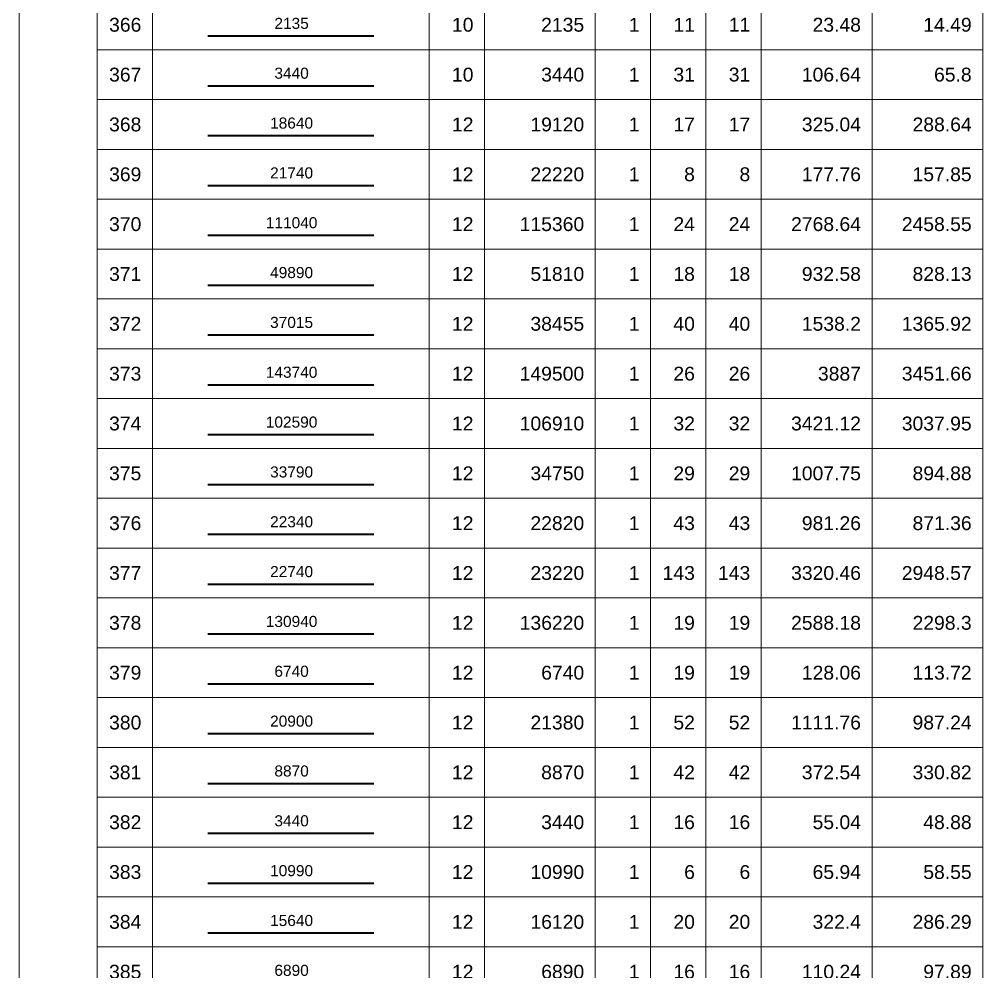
# Model space of a CAD drawing. Header units: millimetres. Extents: x -415354 to 883813, y -531490 to 486716.
# Drawn here: x 798740 to 816146, y -389740 to -372542 of the extents above; entities that cross this region are included whole.
import ezdxf
from ezdxf.enums import TextEntityAlignment as Align

# ---------------------------------------------------------------- set-up
doc = ezdxf.new("R2010")
doc.units = ezdxf.units.MM
doc.header["$MEASUREMENT"] = 0
for name, color, linetype, lineweight in [('NDC_FRAME', 7, 'Continuous', 20), ('NDC_S_REBAR', 4, 'Continuous', 35), ('NDC_S_VN TEXT', 7, 'Continuous', 20), ('NDC_Table', 3, 'Continuous', 20)]:
    doc.layers.add(name, color=color, linetype=linetype, lineweight=lineweight)
doc.styles.add('ARIAL', font='arial.ttf', dxfattribs={"width": 0.8})

# ---------------------------------------------------------------- blocks, each defined once
blk = doc.blocks.new('dang01')
at = {"layer": 'NDC_S_REBAR'}
blk.add_line((3405, -650), (6405, -650), dxfattribs=at)
at = {"layer": 'NDC_Table'}
for p, q in [((0, 0), (0, -900)), ((1405, 0), (1405, -900)), ((2405, 0), (2405, -900)), ((7405, 0), (7405, -900)), ((8405, 0), (8405, -900)), ((10405, 0), (10405, -900)), ((11405, 0), (11405, -900)), ((12405, 0), (12405, -900)), ((13405, 0), (13405, -900)), ((15405, 0), (15405, -900)), ((17405, 0), (17405, -900)), ((1405, -900), (17405, -900))]:
    blk.add_line(p, q, dxfattribs=at)
at = {"layer": 'NDC_S_VN TEXT', "style": 'ARIAL'}
for p in [(2205, -450), (8205, -450), (10205, -450), (11205, -450), (12205, -450), (13205, -450), (15205, -450), (17205, -450)]:
    blk.add_attdef('D03', text='', height=250, dxfattribs=at).set_placement(p, align=Align.MIDDLE_RIGHT)
blk.add_attdef('00000000', text='', height=200, dxfattribs=at).set_placement((4920, -425), align=Align.MIDDLE_CENTER)

msp = doc.modelspace()

# ---------------------------------------------------------------- block references
at = {"layer": 'NDC_FRAME'}
ref = msp.add_blockref('dang01', (798740.5, -372190.5), dxfattribs=at)
ref.add_attrib('D03', '366', dxfattribs={"layer": 'NDC_S_VN TEXT', "height": 250, "style": 'ARIAL'}).set_placement((800945.8, -372640.5), align=Align.MIDDLE_RIGHT)
ref.add_attrib('00000000', '2135', dxfattribs={"layer": 'NDC_S_VN TEXT', "height": 200, "style": 'ARIAL'}).set_placement((803660.1, -372615.2), align=Align.MIDDLE_CENTER)
ref.add_attrib('D03', '10', dxfattribs={"layer": 'NDC_S_VN TEXT', "height": 250, "style": 'ARIAL'}).set_placement((806945.8, -372640.5), align=Align.MIDDLE_RIGHT)
ref.add_attrib('D03', '2135', dxfattribs={"layer": 'NDC_S_VN TEXT', "height": 250, "style": 'ARIAL'}).set_placement((808945.8, -372640.5), align=Align.MIDDLE_RIGHT)
ref.add_attrib('D03', '1', dxfattribs={"layer": 'NDC_S_VN TEXT', "height": 250, "style": 'ARIAL'}).set_placement((809945.8, -372640.5), align=Align.MIDDLE_RIGHT)
ref.add_attrib('D03', '11', dxfattribs={"layer": 'NDC_S_VN TEXT', "height": 250, "style": 'ARIAL'}).set_placement((810945.8, -372640.5), align=Align.MIDDLE_RIGHT)
ref.add_attrib('D03', '11', dxfattribs={"layer": 'NDC_S_VN TEXT', "height": 250, "style": 'ARIAL'}).set_placement((811945.8, -372640.2), align=Align.MIDDLE_RIGHT)
ref.add_attrib('D03', '23.48', dxfattribs={"layer": 'NDC_S_VN TEXT', "height": 250, "style": 'ARIAL'}).set_placement((813945.8, -372640.5), align=Align.MIDDLE_RIGHT)
ref.add_attrib('D03', '14.49', dxfattribs={"layer": 'NDC_S_VN TEXT', "height": 250, "style": 'ARIAL'}).set_placement((815945.8, -372640.5), align=Align.MIDDLE_RIGHT)
ref = msp.add_blockref('dang01', (798740.5, -373090.5), dxfattribs=at)
ref.add_attrib('D03', '367', dxfattribs={"layer": 'NDC_S_VN TEXT', "height": 250, "style": 'ARIAL'}).set_placement((800945.8, -373540.5), align=Align.MIDDLE_RIGHT)
ref.add_attrib('00000000', '3440', dxfattribs={"layer": 'NDC_S_VN TEXT', "height": 200, "style": 'ARIAL'}).set_placement((803660.1, -373515.2), align=Align.MIDDLE_CENTER)
ref.add_attrib('D03', '10', dxfattribs={"layer": 'NDC_S_VN TEXT', "height": 250, "style": 'ARIAL'}).set_placement((806945.8, -373540.5), align=Align.MIDDLE_RIGHT)
ref.add_attrib('D03', '3440', dxfattribs={"layer": 'NDC_S_VN TEXT', "height": 250, "style": 'ARIAL'}).set_placement((808945.8, -373540.5), align=Align.MIDDLE_RIGHT)
ref.add_attrib('D03', '1', dxfattribs={"layer": 'NDC_S_VN TEXT', "height": 250, "style": 'ARIAL'}).set_placement((809945.8, -373540.5), align=Align.MIDDLE_RIGHT)
ref.add_attrib('D03', '31', dxfattribs={"layer": 'NDC_S_VN TEXT', "height": 250, "style": 'ARIAL'}).set_placement((810945.8, -373540.5), align=Align.MIDDLE_RIGHT)
ref.add_attrib('D03', '31', dxfattribs={"layer": 'NDC_S_VN TEXT', "height": 250, "style": 'ARIAL'}).set_placement((811945.8, -373540.2), align=Align.MIDDLE_RIGHT)
ref.add_attrib('D03', '106.64', dxfattribs={"layer": 'NDC_S_VN TEXT', "height": 250, "style": 'ARIAL'}).set_placement((813945.8, -373540.5), align=Align.MIDDLE_RIGHT)
ref.add_attrib('D03', '65.8', dxfattribs={"layer": 'NDC_S_VN TEXT', "height": 250, "style": 'ARIAL'}).set_placement((815945.8, -373540.5), align=Align.MIDDLE_RIGHT)
ref = msp.add_blockref('dang01', (798740.5, -373990.5), dxfattribs=at)
ref.add_attrib('D03', '368', dxfattribs={"layer": 'NDC_S_VN TEXT', "height": 250, "style": 'ARIAL'}).set_placement((800945.8, -374440.5), align=Align.MIDDLE_RIGHT)
ref.add_attrib('00000000', '18640', dxfattribs={"layer": 'NDC_S_VN TEXT', "height": 200, "style": 'ARIAL'}).set_placement((803660.1, -374415.2), align=Align.MIDDLE_CENTER)
ref.add_attrib('D03', '12', dxfattribs={"layer": 'NDC_S_VN TEXT', "height": 250, "style": 'ARIAL'}).set_placement((806945.8, -374440.5), align=Align.MIDDLE_RIGHT)
ref.add_attrib('D03', '19120', dxfattribs={"layer": 'NDC_S_VN TEXT', "height": 250, "style": 'ARIAL'}).set_placement((808945.8, -374440.5), align=Align.MIDDLE_RIGHT)
ref.add_attrib('D03', '1', dxfattribs={"layer": 'NDC_S_VN TEXT', "height": 250, "style": 'ARIAL'}).set_placement((809945.8, -374440.5), align=Align.MIDDLE_RIGHT)
ref.add_attrib('D03', '17', dxfattribs={"layer": 'NDC_S_VN TEXT', "height": 250, "style": 'ARIAL'}).set_placement((810945.8, -374440.5), align=Align.MIDDLE_RIGHT)
ref.add_attrib('D03', '17', dxfattribs={"layer": 'NDC_S_VN TEXT', "height": 250, "style": 'ARIAL'}).set_placement((811945.8, -374440.2), align=Align.MIDDLE_RIGHT)
ref.add_attrib('D03', '325.04', dxfattribs={"layer": 'NDC_S_VN TEXT', "height": 250, "style": 'ARIAL'}).set_placement((813945.8, -374440.5), align=Align.MIDDLE_RIGHT)
ref.add_attrib('D03', '288.64', dxfattribs={"layer": 'NDC_S_VN TEXT', "height": 250, "style": 'ARIAL'}).set_placement((815945.8, -374440.5), align=Align.MIDDLE_RIGHT)
ref = msp.add_blockref('dang01', (798740.5, -374890.5), dxfattribs=at)
ref.add_attrib('D03', '369', dxfattribs={"layer": 'NDC_S_VN TEXT', "height": 250, "style": 'ARIAL'}).set_placement((800945.8, -375340.5), align=Align.MIDDLE_RIGHT)
ref.add_attrib('00000000', '21740', dxfattribs={"layer": 'NDC_S_VN TEXT', "height": 200, "style": 'ARIAL'}).set_placement((803660.1, -375315.2), align=Align.MIDDLE_CENTER)
ref.add_attrib('D03', '12', dxfattribs={"layer": 'NDC_S_VN TEXT', "height": 250, "style": 'ARIAL'}).set_placement((806945.8, -375340.5), align=Align.MIDDLE_RIGHT)
ref.add_attrib('D03', '22220', dxfattribs={"layer": 'NDC_S_VN TEXT', "height": 250, "style": 'ARIAL'}).set_placement((808945.8, -375340.5), align=Align.MIDDLE_RIGHT)
ref.add_attrib('D03', '1', dxfattribs={"layer": 'NDC_S_VN TEXT', "height": 250, "style": 'ARIAL'}).set_placement((809945.8, -375340.5), align=Align.MIDDLE_RIGHT)
ref.add_attrib('D03', '8', dxfattribs={"layer": 'NDC_S_VN TEXT', "height": 250, "style": 'ARIAL'}).set_placement((810945.8, -375340.5), align=Align.MIDDLE_RIGHT)
ref.add_attrib('D03', '8', dxfattribs={"layer": 'NDC_S_VN TEXT', "height": 250, "style": 'ARIAL'}).set_placement((811945.8, -375340.2), align=Align.MIDDLE_RIGHT)
ref.add_attrib('D03', '177.76', dxfattribs={"layer": 'NDC_S_VN TEXT', "height": 250, "style": 'ARIAL'}).set_placement((813945.8, -375340.5), align=Align.MIDDLE_RIGHT)
ref.add_attrib('D03', '157.85', dxfattribs={"layer": 'NDC_S_VN TEXT', "height": 250, "style": 'ARIAL'}).set_placement((815945.8, -375340.5), align=Align.MIDDLE_RIGHT)
ref = msp.add_blockref('dang01', (798740.5, -375790.5), dxfattribs=at)
ref.add_attrib('D03', '370', dxfattribs={"layer": 'NDC_S_VN TEXT', "height": 250, "style": 'ARIAL'}).set_placement((800945.8, -376240.5), align=Align.MIDDLE_RIGHT)
ref.add_attrib('00000000', '111040', dxfattribs={"layer": 'NDC_S_VN TEXT', "height": 200, "style": 'ARIAL'}).set_placement((803660.1, -376215.2), align=Align.MIDDLE_CENTER)
ref.add_attrib('D03', '12', dxfattribs={"layer": 'NDC_S_VN TEXT', "height": 250, "style": 'ARIAL'}).set_placement((806945.8, -376240.5), align=Align.MIDDLE_RIGHT)
ref.add_attrib('D03', '115360', dxfattribs={"layer": 'NDC_S_VN TEXT', "height": 250, "style": 'ARIAL'}).set_placement((808945.8, -376240.5), align=Align.MIDDLE_RIGHT)
ref.add_attrib('D03', '1', dxfattribs={"layer": 'NDC_S_VN TEXT', "height": 250, "style": 'ARIAL'}).set_placement((809945.8, -376240.5), align=Align.MIDDLE_RIGHT)
ref.add_attrib('D03', '24', dxfattribs={"layer": 'NDC_S_VN TEXT', "height": 250, "style": 'ARIAL'}).set_placement((810945.8, -376240.5), align=Align.MIDDLE_RIGHT)
ref.add_attrib('D03', '24', dxfattribs={"layer": 'NDC_S_VN TEXT', "height": 250, "style": 'ARIAL'}).set_placement((811945.8, -376240.2), align=Align.MIDDLE_RIGHT)
ref.add_attrib('D03', '2768.64', dxfattribs={"layer": 'NDC_S_VN TEXT', "height": 250, "style": 'ARIAL'}).set_placement((813945.8, -376240.5), align=Align.MIDDLE_RIGHT)
ref.add_attrib('D03', '2458.55', dxfattribs={"layer": 'NDC_S_VN TEXT', "height": 250, "style": 'ARIAL'}).set_placement((815945.8, -376240.5), align=Align.MIDDLE_RIGHT)
ref = msp.add_blockref('dang01', (798740.5, -376690.5), dxfattribs=at)
ref.add_attrib('D03', '371', dxfattribs={"layer": 'NDC_S_VN TEXT', "height": 250, "style": 'ARIAL'}).set_placement((800945.8, -377140.5), align=Align.MIDDLE_RIGHT)
ref.add_attrib('00000000', '49890', dxfattribs={"layer": 'NDC_S_VN TEXT', "height": 200, "style": 'ARIAL'}).set_placement((803660.1, -377115.2), align=Align.MIDDLE_CENTER)
ref.add_attrib('D03', '12', dxfattribs={"layer": 'NDC_S_VN TEXT', "height": 250, "style": 'ARIAL'}).set_placement((806945.8, -377140.5), align=Align.MIDDLE_RIGHT)
ref.add_attrib('D03', '51810', dxfattribs={"layer": 'NDC_S_VN TEXT', "height": 250, "style": 'ARIAL'}).set_placement((808945.8, -377140.5), align=Align.MIDDLE_RIGHT)
ref.add_attrib('D03', '1', dxfattribs={"layer": 'NDC_S_VN TEXT', "height": 250, "style": 'ARIAL'}).set_placement((809945.8, -377140.5), align=Align.MIDDLE_RIGHT)
ref.add_attrib('D03', '18', dxfattribs={"layer": 'NDC_S_VN TEXT', "height": 250, "style": 'ARIAL'}).set_placement((810945.8, -377140.5), align=Align.MIDDLE_RIGHT)
ref.add_attrib('D03', '18', dxfattribs={"layer": 'NDC_S_VN TEXT', "height": 250, "style": 'ARIAL'}).set_placement((811945.8, -377140.2), align=Align.MIDDLE_RIGHT)
ref.add_attrib('D03', '932.58', dxfattribs={"layer": 'NDC_S_VN TEXT', "height": 250, "style": 'ARIAL'}).set_placement((813945.8, -377140.5), align=Align.MIDDLE_RIGHT)
ref.add_attrib('D03', '828.13', dxfattribs={"layer": 'NDC_S_VN TEXT', "height": 250, "style": 'ARIAL'}).set_placement((815945.8, -377140.5), align=Align.MIDDLE_RIGHT)
ref = msp.add_blockref('dang01', (798740.5, -377590.5), dxfattribs=at)
ref.add_attrib('D03', '372', dxfattribs={"layer": 'NDC_S_VN TEXT', "height": 250, "style": 'ARIAL'}).set_placement((800945.8, -378040.5), align=Align.MIDDLE_RIGHT)
ref.add_attrib('00000000', '37015', dxfattribs={"layer": 'NDC_S_VN TEXT', "height": 200, "style": 'ARIAL'}).set_placement((803660.1, -378015.2), align=Align.MIDDLE_CENTER)
ref.add_attrib('D03', '12', dxfattribs={"layer": 'NDC_S_VN TEXT', "height": 250, "style": 'ARIAL'}).set_placement((806945.8, -378040.5), align=Align.MIDDLE_RIGHT)
ref.add_attrib('D03', '38455', dxfattribs={"layer": 'NDC_S_VN TEXT', "height": 250, "style": 'ARIAL'}).set_placement((808945.8, -378040.5), align=Align.MIDDLE_RIGHT)
ref.add_attrib('D03', '1', dxfattribs={"layer": 'NDC_S_VN TEXT', "height": 250, "style": 'ARIAL'}).set_placement((809945.8, -378040.5), align=Align.MIDDLE_RIGHT)
ref.add_attrib('D03', '40', dxfattribs={"layer": 'NDC_S_VN TEXT', "height": 250, "style": 'ARIAL'}).set_placement((810945.8, -378040.5), align=Align.MIDDLE_RIGHT)
ref.add_attrib('D03', '40', dxfattribs={"layer": 'NDC_S_VN TEXT', "height": 250, "style": 'ARIAL'}).set_placement((811945.8, -378040.2), align=Align.MIDDLE_RIGHT)
ref.add_attrib('D03', '1538.2', dxfattribs={"layer": 'NDC_S_VN TEXT', "height": 250, "style": 'ARIAL'}).set_placement((813945.8, -378040.5), align=Align.MIDDLE_RIGHT)
ref.add_attrib('D03', '1365.92', dxfattribs={"layer": 'NDC_S_VN TEXT', "height": 250, "style": 'ARIAL'}).set_placement((815945.8, -378040.5), align=Align.MIDDLE_RIGHT)
ref = msp.add_blockref('dang01', (798740.5, -378490.5), dxfattribs=at)
ref.add_attrib('D03', '373', dxfattribs={"layer": 'NDC_S_VN TEXT', "height": 250, "style": 'ARIAL'}).set_placement((800945.8, -378940.5), align=Align.MIDDLE_RIGHT)
ref.add_attrib('00000000', '143740', dxfattribs={"layer": 'NDC_S_VN TEXT', "height": 200, "style": 'ARIAL'}).set_placement((803660.1, -378915.2), align=Align.MIDDLE_CENTER)
ref.add_attrib('D03', '12', dxfattribs={"layer": 'NDC_S_VN TEXT', "height": 250, "style": 'ARIAL'}).set_placement((806945.8, -378940.5), align=Align.MIDDLE_RIGHT)
ref.add_attrib('D03', '149500', dxfattribs={"layer": 'NDC_S_VN TEXT', "height": 250, "style": 'ARIAL'}).set_placement((808945.8, -378940.5), align=Align.MIDDLE_RIGHT)
ref.add_attrib('D03', '1', dxfattribs={"layer": 'NDC_S_VN TEXT', "height": 250, "style": 'ARIAL'}).set_placement((809945.8, -378940.5), align=Align.MIDDLE_RIGHT)
ref.add_attrib('D03', '26', dxfattribs={"layer": 'NDC_S_VN TEXT', "height": 250, "style": 'ARIAL'}).set_placement((810945.8, -378940.5), align=Align.MIDDLE_RIGHT)
ref.add_attrib('D03', '26', dxfattribs={"layer": 'NDC_S_VN TEXT', "height": 250, "style": 'ARIAL'}).set_placement((811945.8, -378940.2), align=Align.MIDDLE_RIGHT)
ref.add_attrib('D03', '3887', dxfattribs={"layer": 'NDC_S_VN TEXT', "height": 250, "style": 'ARIAL'}).set_placement((813945.8, -378940.5), align=Align.MIDDLE_RIGHT)
ref.add_attrib('D03', '3451.66', dxfattribs={"layer": 'NDC_S_VN TEXT', "height": 250, "style": 'ARIAL'}).set_placement((815945.8, -378940.5), align=Align.MIDDLE_RIGHT)
ref = msp.add_blockref('dang01', (798740.5, -379390.5), dxfattribs=at)
ref.add_attrib('D03', '374', dxfattribs={"layer": 'NDC_S_VN TEXT', "height": 250, "style": 'ARIAL'}).set_placement((800945.8, -379840.5), align=Align.MIDDLE_RIGHT)
ref.add_attrib('00000000', '102590', dxfattribs={"layer": 'NDC_S_VN TEXT', "height": 200, "style": 'ARIAL'}).set_placement((803660.1, -379815.2), align=Align.MIDDLE_CENTER)
ref.add_attrib('D03', '12', dxfattribs={"layer": 'NDC_S_VN TEXT', "height": 250, "style": 'ARIAL'}).set_placement((806945.8, -379840.5), align=Align.MIDDLE_RIGHT)
ref.add_attrib('D03', '106910', dxfattribs={"layer": 'NDC_S_VN TEXT', "height": 250, "style": 'ARIAL'}).set_placement((808945.8, -379840.5), align=Align.MIDDLE_RIGHT)
ref.add_attrib('D03', '1', dxfattribs={"layer": 'NDC_S_VN TEXT', "height": 250, "style": 'ARIAL'}).set_placement((809945.8, -379840.5), align=Align.MIDDLE_RIGHT)
ref.add_attrib('D03', '32', dxfattribs={"layer": 'NDC_S_VN TEXT', "height": 250, "style": 'ARIAL'}).set_placement((810945.8, -379840.5), align=Align.MIDDLE_RIGHT)
ref.add_attrib('D03', '32', dxfattribs={"layer": 'NDC_S_VN TEXT', "height": 250, "style": 'ARIAL'}).set_placement((811945.8, -379840.2), align=Align.MIDDLE_RIGHT)
ref.add_attrib('D03', '3421.12', dxfattribs={"layer": 'NDC_S_VN TEXT', "height": 250, "style": 'ARIAL'}).set_placement((813945.8, -379840.5), align=Align.MIDDLE_RIGHT)
ref.add_attrib('D03', '3037.95', dxfattribs={"layer": 'NDC_S_VN TEXT', "height": 250, "style": 'ARIAL'}).set_placement((815945.8, -379840.5), align=Align.MIDDLE_RIGHT)
ref = msp.add_blockref('dang01', (798740.5, -380290.5), dxfattribs=at)
ref.add_attrib('D03', '375', dxfattribs={"layer": 'NDC_S_VN TEXT', "height": 250, "style": 'ARIAL'}).set_placement((800945.8, -380740.5), align=Align.MIDDLE_RIGHT)
ref.add_attrib('00000000', '33790', dxfattribs={"layer": 'NDC_S_VN TEXT', "height": 200, "style": 'ARIAL'}).set_placement((803660.1, -380715.2), align=Align.MIDDLE_CENTER)
ref.add_attrib('D03', '12', dxfattribs={"layer": 'NDC_S_VN TEXT', "height": 250, "style": 'ARIAL'}).set_placement((806945.8, -380740.5), align=Align.MIDDLE_RIGHT)
ref.add_attrib('D03', '34750', dxfattribs={"layer": 'NDC_S_VN TEXT', "height": 250, "style": 'ARIAL'}).set_placement((808945.8, -380740.5), align=Align.MIDDLE_RIGHT)
ref.add_attrib('D03', '1', dxfattribs={"layer": 'NDC_S_VN TEXT', "height": 250, "style": 'ARIAL'}).set_placement((809945.8, -380740.5), align=Align.MIDDLE_RIGHT)
ref.add_attrib('D03', '29', dxfattribs={"layer": 'NDC_S_VN TEXT', "height": 250, "style": 'ARIAL'}).set_placement((810945.8, -380740.5), align=Align.MIDDLE_RIGHT)
ref.add_attrib('D03', '29', dxfattribs={"layer": 'NDC_S_VN TEXT', "height": 250, "style": 'ARIAL'}).set_placement((811945.8, -380740.2), align=Align.MIDDLE_RIGHT)
ref.add_attrib('D03', '1007.75', dxfattribs={"layer": 'NDC_S_VN TEXT', "height": 250, "style": 'ARIAL'}).set_placement((813945.8, -380740.5), align=Align.MIDDLE_RIGHT)
ref.add_attrib('D03', '894.88', dxfattribs={"layer": 'NDC_S_VN TEXT', "height": 250, "style": 'ARIAL'}).set_placement((815945.8, -380740.5), align=Align.MIDDLE_RIGHT)
ref = msp.add_blockref('dang01', (798740.5, -381190.5), dxfattribs=at)
ref.add_attrib('D03', '376', dxfattribs={"layer": 'NDC_S_VN TEXT', "height": 250, "style": 'ARIAL'}).set_placement((800945.8, -381640.5), align=Align.MIDDLE_RIGHT)
ref.add_attrib('00000000', '22340', dxfattribs={"layer": 'NDC_S_VN TEXT', "height": 200, "style": 'ARIAL'}).set_placement((803660.1, -381615.2), align=Align.MIDDLE_CENTER)
ref.add_attrib('D03', '12', dxfattribs={"layer": 'NDC_S_VN TEXT', "height": 250, "style": 'ARIAL'}).set_placement((806945.8, -381640.5), align=Align.MIDDLE_RIGHT)
ref.add_attrib('D03', '22820', dxfattribs={"layer": 'NDC_S_VN TEXT', "height": 250, "style": 'ARIAL'}).set_placement((808945.8, -381640.5), align=Align.MIDDLE_RIGHT)
ref.add_attrib('D03', '1', dxfattribs={"layer": 'NDC_S_VN TEXT', "height": 250, "style": 'ARIAL'}).set_placement((809945.8, -381640.5), align=Align.MIDDLE_RIGHT)
ref.add_attrib('D03', '43', dxfattribs={"layer": 'NDC_S_VN TEXT', "height": 250, "style": 'ARIAL'}).set_placement((810945.8, -381640.5), align=Align.MIDDLE_RIGHT)
ref.add_attrib('D03', '43', dxfattribs={"layer": 'NDC_S_VN TEXT', "height": 250, "style": 'ARIAL'}).set_placement((811945.8, -381640.2), align=Align.MIDDLE_RIGHT)
ref.add_attrib('D03', '981.26', dxfattribs={"layer": 'NDC_S_VN TEXT', "height": 250, "style": 'ARIAL'}).set_placement((813945.8, -381640.5), align=Align.MIDDLE_RIGHT)
ref.add_attrib('D03', '871.36', dxfattribs={"layer": 'NDC_S_VN TEXT', "height": 250, "style": 'ARIAL'}).set_placement((815945.8, -381640.5), align=Align.MIDDLE_RIGHT)
ref = msp.add_blockref('dang01', (798740.5, -382090.5), dxfattribs=at)
ref.add_attrib('D03', '377', dxfattribs={"layer": 'NDC_S_VN TEXT', "height": 250, "style": 'ARIAL'}).set_placement((800945.8, -382540.5), align=Align.MIDDLE_RIGHT)
ref.add_attrib('00000000', '22740', dxfattribs={"layer": 'NDC_S_VN TEXT', "height": 200, "style": 'ARIAL'}).set_placement((803660.1, -382515.2), align=Align.MIDDLE_CENTER)
ref.add_attrib('D03', '12', dxfattribs={"layer": 'NDC_S_VN TEXT', "height": 250, "style": 'ARIAL'}).set_placement((806945.8, -382540.5), align=Align.MIDDLE_RIGHT)
ref.add_attrib('D03', '23220', dxfattribs={"layer": 'NDC_S_VN TEXT', "height": 250, "style": 'ARIAL'}).set_placement((808945.8, -382540.5), align=Align.MIDDLE_RIGHT)
ref.add_attrib('D03', '1', dxfattribs={"layer": 'NDC_S_VN TEXT', "height": 250, "style": 'ARIAL'}).set_placement((809945.8, -382540.5), align=Align.MIDDLE_RIGHT)
ref.add_attrib('D03', '143', dxfattribs={"layer": 'NDC_S_VN TEXT', "height": 250, "style": 'ARIAL'}).set_placement((810945.8, -382540.5), align=Align.MIDDLE_RIGHT)
ref.add_attrib('D03', '143', dxfattribs={"layer": 'NDC_S_VN TEXT', "height": 250, "style": 'ARIAL'}).set_placement((811945.8, -382540.2), align=Align.MIDDLE_RIGHT)
ref.add_attrib('D03', '3320.46', dxfattribs={"layer": 'NDC_S_VN TEXT', "height": 250, "style": 'ARIAL'}).set_placement((813945.8, -382540.5), align=Align.MIDDLE_RIGHT)
ref.add_attrib('D03', '2948.57', dxfattribs={"layer": 'NDC_S_VN TEXT', "height": 250, "style": 'ARIAL'}).set_placement((815945.8, -382540.5), align=Align.MIDDLE_RIGHT)
ref = msp.add_blockref('dang01', (798740.5, -382990.5), dxfattribs=at)
ref.add_attrib('D03', '378', dxfattribs={"layer": 'NDC_S_VN TEXT', "height": 250, "style": 'ARIAL'}).set_placement((800945.8, -383440.5), align=Align.MIDDLE_RIGHT)
ref.add_attrib('00000000', '130940', dxfattribs={"layer": 'NDC_S_VN TEXT', "height": 200, "style": 'ARIAL'}).set_placement((803660.1, -383415.2), align=Align.MIDDLE_CENTER)
ref.add_attrib('D03', '12', dxfattribs={"layer": 'NDC_S_VN TEXT', "height": 250, "style": 'ARIAL'}).set_placement((806945.8, -383440.5), align=Align.MIDDLE_RIGHT)
ref.add_attrib('D03', '136220', dxfattribs={"layer": 'NDC_S_VN TEXT', "height": 250, "style": 'ARIAL'}).set_placement((808945.8, -383440.5), align=Align.MIDDLE_RIGHT)
ref.add_attrib('D03', '1', dxfattribs={"layer": 'NDC_S_VN TEXT', "height": 250, "style": 'ARIAL'}).set_placement((809945.8, -383440.5), align=Align.MIDDLE_RIGHT)
ref.add_attrib('D03', '19', dxfattribs={"layer": 'NDC_S_VN TEXT', "height": 250, "style": 'ARIAL'}).set_placement((810945.8, -383440.5), align=Align.MIDDLE_RIGHT)
ref.add_attrib('D03', '19', dxfattribs={"layer": 'NDC_S_VN TEXT', "height": 250, "style": 'ARIAL'}).set_placement((811945.8, -383440.2), align=Align.MIDDLE_RIGHT)
ref.add_attrib('D03', '2588.18', dxfattribs={"layer": 'NDC_S_VN TEXT', "height": 250, "style": 'ARIAL'}).set_placement((813945.8, -383440.5), align=Align.MIDDLE_RIGHT)
ref.add_attrib('D03', '2298.3', dxfattribs={"layer": 'NDC_S_VN TEXT', "height": 250, "style": 'ARIAL'}).set_placement((815945.8, -383440.5), align=Align.MIDDLE_RIGHT)
ref = msp.add_blockref('dang01', (798740.5, -383890.5), dxfattribs=at)
ref.add_attrib('D03', '379', dxfattribs={"layer": 'NDC_S_VN TEXT', "height": 250, "style": 'ARIAL'}).set_placement((800945.8, -384340.5), align=Align.MIDDLE_RIGHT)
ref.add_attrib('00000000', '6740', dxfattribs={"layer": 'NDC_S_VN TEXT', "height": 200, "style": 'ARIAL'}).set_placement((803660.1, -384315.2), align=Align.MIDDLE_CENTER)
ref.add_attrib('D03', '12', dxfattribs={"layer": 'NDC_S_VN TEXT', "height": 250, "style": 'ARIAL'}).set_placement((806945.8, -384340.5), align=Align.MIDDLE_RIGHT)
ref.add_attrib('D03', '6740', dxfattribs={"layer": 'NDC_S_VN TEXT', "height": 250, "style": 'ARIAL'}).set_placement((808945.8, -384340.5), align=Align.MIDDLE_RIGHT)
ref.add_attrib('D03', '1', dxfattribs={"layer": 'NDC_S_VN TEXT', "height": 250, "style": 'ARIAL'}).set_placement((809945.8, -384340.5), align=Align.MIDDLE_RIGHT)
ref.add_attrib('D03', '19', dxfattribs={"layer": 'NDC_S_VN TEXT', "height": 250, "style": 'ARIAL'}).set_placement((810945.8, -384340.5), align=Align.MIDDLE_RIGHT)
ref.add_attrib('D03', '19', dxfattribs={"layer": 'NDC_S_VN TEXT', "height": 250, "style": 'ARIAL'}).set_placement((811945.8, -384340.2), align=Align.MIDDLE_RIGHT)
ref.add_attrib('D03', '128.06', dxfattribs={"layer": 'NDC_S_VN TEXT', "height": 250, "style": 'ARIAL'}).set_placement((813945.8, -384340.5), align=Align.MIDDLE_RIGHT)
ref.add_attrib('D03', '113.72', dxfattribs={"layer": 'NDC_S_VN TEXT', "height": 250, "style": 'ARIAL'}).set_placement((815945.8, -384340.5), align=Align.MIDDLE_RIGHT)
ref = msp.add_blockref('dang01', (798740.5, -384790.5), dxfattribs=at)
ref.add_attrib('D03', '380', dxfattribs={"layer": 'NDC_S_VN TEXT', "height": 250, "style": 'ARIAL'}).set_placement((800945.8, -385240.5), align=Align.MIDDLE_RIGHT)
ref.add_attrib('00000000', '20900', dxfattribs={"layer": 'NDC_S_VN TEXT', "height": 200, "style": 'ARIAL'}).set_placement((803660.1, -385215.2), align=Align.MIDDLE_CENTER)
ref.add_attrib('D03', '12', dxfattribs={"layer": 'NDC_S_VN TEXT', "height": 250, "style": 'ARIAL'}).set_placement((806945.8, -385240.5), align=Align.MIDDLE_RIGHT)
ref.add_attrib('D03', '21380', dxfattribs={"layer": 'NDC_S_VN TEXT', "height": 250, "style": 'ARIAL'}).set_placement((808945.8, -385240.5), align=Align.MIDDLE_RIGHT)
ref.add_attrib('D03', '1', dxfattribs={"layer": 'NDC_S_VN TEXT', "height": 250, "style": 'ARIAL'}).set_placement((809945.8, -385240.5), align=Align.MIDDLE_RIGHT)
ref.add_attrib('D03', '52', dxfattribs={"layer": 'NDC_S_VN TEXT', "height": 250, "style": 'ARIAL'}).set_placement((810945.8, -385240.5), align=Align.MIDDLE_RIGHT)
ref.add_attrib('D03', '52', dxfattribs={"layer": 'NDC_S_VN TEXT', "height": 250, "style": 'ARIAL'}).set_placement((811945.8, -385240.2), align=Align.MIDDLE_RIGHT)
ref.add_attrib('D03', '1111.76', dxfattribs={"layer": 'NDC_S_VN TEXT', "height": 250, "style": 'ARIAL'}).set_placement((813945.8, -385240.5), align=Align.MIDDLE_RIGHT)
ref.add_attrib('D03', '987.24', dxfattribs={"layer": 'NDC_S_VN TEXT', "height": 250, "style": 'ARIAL'}).set_placement((815945.8, -385240.5), align=Align.MIDDLE_RIGHT)
ref = msp.add_blockref('dang01', (798740.5, -385690.5), dxfattribs=at)
ref.add_attrib('D03', '381', dxfattribs={"layer": 'NDC_S_VN TEXT', "height": 250, "style": 'ARIAL'}).set_placement((800945.8, -386140.5), align=Align.MIDDLE_RIGHT)
ref.add_attrib('00000000', '8870', dxfattribs={"layer": 'NDC_S_VN TEXT', "height": 200, "style": 'ARIAL'}).set_placement((803660.1, -386115.2), align=Align.MIDDLE_CENTER)
ref.add_attrib('D03', '12', dxfattribs={"layer": 'NDC_S_VN TEXT', "height": 250, "style": 'ARIAL'}).set_placement((806945.8, -386140.5), align=Align.MIDDLE_RIGHT)
ref.add_attrib('D03', '8870', dxfattribs={"layer": 'NDC_S_VN TEXT', "height": 250, "style": 'ARIAL'}).set_placement((808945.8, -386140.5), align=Align.MIDDLE_RIGHT)
ref.add_attrib('D03', '1', dxfattribs={"layer": 'NDC_S_VN TEXT', "height": 250, "style": 'ARIAL'}).set_placement((809945.8, -386140.5), align=Align.MIDDLE_RIGHT)
ref.add_attrib('D03', '42', dxfattribs={"layer": 'NDC_S_VN TEXT', "height": 250, "style": 'ARIAL'}).set_placement((810945.8, -386140.5), align=Align.MIDDLE_RIGHT)
ref.add_attrib('D03', '42', dxfattribs={"layer": 'NDC_S_VN TEXT', "height": 250, "style": 'ARIAL'}).set_placement((811945.8, -386140.2), align=Align.MIDDLE_RIGHT)
ref.add_attrib('D03', '372.54', dxfattribs={"layer": 'NDC_S_VN TEXT', "height": 250, "style": 'ARIAL'}).set_placement((813945.8, -386140.5), align=Align.MIDDLE_RIGHT)
ref.add_attrib('D03', '330.82', dxfattribs={"layer": 'NDC_S_VN TEXT', "height": 250, "style": 'ARIAL'}).set_placement((815945.8, -386140.5), align=Align.MIDDLE_RIGHT)
ref = msp.add_blockref('dang01', (798740.5, -386590.5), dxfattribs=at)
ref.add_attrib('D03', '382', dxfattribs={"layer": 'NDC_S_VN TEXT', "height": 250, "style": 'ARIAL'}).set_placement((800945.8, -387040.5), align=Align.MIDDLE_RIGHT)
ref.add_attrib('00000000', '3440', dxfattribs={"layer": 'NDC_S_VN TEXT', "height": 200, "style": 'ARIAL'}).set_placement((803660.1, -387015.2), align=Align.MIDDLE_CENTER)
ref.add_attrib('D03', '12', dxfattribs={"layer": 'NDC_S_VN TEXT', "height": 250, "style": 'ARIAL'}).set_placement((806945.8, -387040.5), align=Align.MIDDLE_RIGHT)
ref.add_attrib('D03', '3440', dxfattribs={"layer": 'NDC_S_VN TEXT', "height": 250, "style": 'ARIAL'}).set_placement((808945.8, -387040.5), align=Align.MIDDLE_RIGHT)
ref.add_attrib('D03', '1', dxfattribs={"layer": 'NDC_S_VN TEXT', "height": 250, "style": 'ARIAL'}).set_placement((809945.8, -387040.5), align=Align.MIDDLE_RIGHT)
ref.add_attrib('D03', '16', dxfattribs={"layer": 'NDC_S_VN TEXT', "height": 250, "style": 'ARIAL'}).set_placement((810945.8, -387040.5), align=Align.MIDDLE_RIGHT)
ref.add_attrib('D03', '16', dxfattribs={"layer": 'NDC_S_VN TEXT', "height": 250, "style": 'ARIAL'}).set_placement((811945.8, -387040.2), align=Align.MIDDLE_RIGHT)
ref.add_attrib('D03', '55.04', dxfattribs={"layer": 'NDC_S_VN TEXT', "height": 250, "style": 'ARIAL'}).set_placement((813945.8, -387040.5), align=Align.MIDDLE_RIGHT)
ref.add_attrib('D03', '48.88', dxfattribs={"layer": 'NDC_S_VN TEXT', "height": 250, "style": 'ARIAL'}).set_placement((815945.8, -387040.5), align=Align.MIDDLE_RIGHT)
ref = msp.add_blockref('dang01', (798740.5, -387490.5), dxfattribs=at)
ref.add_attrib('D03', '383', dxfattribs={"layer": 'NDC_S_VN TEXT', "height": 250, "style": 'ARIAL'}).set_placement((800945.8, -387940.5), align=Align.MIDDLE_RIGHT)
ref.add_attrib('00000000', '10990', dxfattribs={"layer": 'NDC_S_VN TEXT', "height": 200, "style": 'ARIAL'}).set_placement((803660.1, -387915.2), align=Align.MIDDLE_CENTER)
ref.add_attrib('D03', '12', dxfattribs={"layer": 'NDC_S_VN TEXT', "height": 250, "style": 'ARIAL'}).set_placement((806945.8, -387940.5), align=Align.MIDDLE_RIGHT)
ref.add_attrib('D03', '10990', dxfattribs={"layer": 'NDC_S_VN TEXT', "height": 250, "style": 'ARIAL'}).set_placement((808945.8, -387940.5), align=Align.MIDDLE_RIGHT)
ref.add_attrib('D03', '1', dxfattribs={"layer": 'NDC_S_VN TEXT', "height": 250, "style": 'ARIAL'}).set_placement((809945.8, -387940.5), align=Align.MIDDLE_RIGHT)
ref.add_attrib('D03', '6', dxfattribs={"layer": 'NDC_S_VN TEXT', "height": 250, "style": 'ARIAL'}).set_placement((810945.8, -387940.5), align=Align.MIDDLE_RIGHT)
ref.add_attrib('D03', '6', dxfattribs={"layer": 'NDC_S_VN TEXT', "height": 250, "style": 'ARIAL'}).set_placement((811945.8, -387940.2), align=Align.MIDDLE_RIGHT)
ref.add_attrib('D03', '65.94', dxfattribs={"layer": 'NDC_S_VN TEXT', "height": 250, "style": 'ARIAL'}).set_placement((813945.8, -387940.5), align=Align.MIDDLE_RIGHT)
ref.add_attrib('D03', '58.55', dxfattribs={"layer": 'NDC_S_VN TEXT', "height": 250, "style": 'ARIAL'}).set_placement((815945.8, -387940.5), align=Align.MIDDLE_RIGHT)
ref = msp.add_blockref('dang01', (798740.5, -388390.5), dxfattribs=at)
ref.add_attrib('D03', '384', dxfattribs={"layer": 'NDC_S_VN TEXT', "height": 250, "style": 'ARIAL'}).set_placement((800945.8, -388840.5), align=Align.MIDDLE_RIGHT)
ref.add_attrib('00000000', '15640', dxfattribs={"layer": 'NDC_S_VN TEXT', "height": 200, "style": 'ARIAL'}).set_placement((803660.1, -388815.2), align=Align.MIDDLE_CENTER)
ref.add_attrib('D03', '12', dxfattribs={"layer": 'NDC_S_VN TEXT', "height": 250, "style": 'ARIAL'}).set_placement((806945.8, -388840.5), align=Align.MIDDLE_RIGHT)
ref.add_attrib('D03', '16120', dxfattribs={"layer": 'NDC_S_VN TEXT', "height": 250, "style": 'ARIAL'}).set_placement((808945.8, -388840.5), align=Align.MIDDLE_RIGHT)
ref.add_attrib('D03', '1', dxfattribs={"layer": 'NDC_S_VN TEXT', "height": 250, "style": 'ARIAL'}).set_placement((809945.8, -388840.5), align=Align.MIDDLE_RIGHT)
ref.add_attrib('D03', '20', dxfattribs={"layer": 'NDC_S_VN TEXT', "height": 250, "style": 'ARIAL'}).set_placement((810945.8, -388840.5), align=Align.MIDDLE_RIGHT)
ref.add_attrib('D03', '20', dxfattribs={"layer": 'NDC_S_VN TEXT', "height": 250, "style": 'ARIAL'}).set_placement((811945.8, -388840.2), align=Align.MIDDLE_RIGHT)
ref.add_attrib('D03', '322.4', dxfattribs={"layer": 'NDC_S_VN TEXT', "height": 250, "style": 'ARIAL'}).set_placement((813945.8, -388840.5), align=Align.MIDDLE_RIGHT)
ref.add_attrib('D03', '286.29', dxfattribs={"layer": 'NDC_S_VN TEXT', "height": 250, "style": 'ARIAL'}).set_placement((815945.8, -388840.5), align=Align.MIDDLE_RIGHT)
ref = msp.add_blockref('dang01', (798740.5, -389290.5), dxfattribs=at)
ref.add_attrib('D03', '385', dxfattribs={"layer": 'NDC_S_VN TEXT', "height": 250, "style": 'ARIAL'}).set_placement((800945.8, -389740.5), align=Align.MIDDLE_RIGHT)
ref.add_attrib('00000000', '6890', dxfattribs={"layer": 'NDC_S_VN TEXT', "height": 200, "style": 'ARIAL'}).set_placement((803660.1, -389715.2), align=Align.MIDDLE_CENTER)
ref.add_attrib('D03', '12', dxfattribs={"layer": 'NDC_S_VN TEXT', "height": 250, "style": 'ARIAL'}).set_placement((806945.8, -389740.5), align=Align.MIDDLE_RIGHT)
ref.add_attrib('D03', '6890', dxfattribs={"layer": 'NDC_S_VN TEXT', "height": 250, "style": 'ARIAL'}).set_placement((808945.8, -389740.5), align=Align.MIDDLE_RIGHT)
ref.add_attrib('D03', '1', dxfattribs={"layer": 'NDC_S_VN TEXT', "height": 250, "style": 'ARIAL'}).set_placement((809945.8, -389740.5), align=Align.MIDDLE_RIGHT)
ref.add_attrib('D03', '16', dxfattribs={"layer": 'NDC_S_VN TEXT', "height": 250, "style": 'ARIAL'}).set_placement((810945.8, -389740.5), align=Align.MIDDLE_RIGHT)
ref.add_attrib('D03', '16', dxfattribs={"layer": 'NDC_S_VN TEXT', "height": 250, "style": 'ARIAL'}).set_placement((811945.8, -389740.2), align=Align.MIDDLE_RIGHT)
ref.add_attrib('D03', '110.24', dxfattribs={"layer": 'NDC_S_VN TEXT', "height": 250, "style": 'ARIAL'}).set_placement((813945.8, -389740.5), align=Align.MIDDLE_RIGHT)
ref.add_attrib('D03', '97.89', dxfattribs={"layer": 'NDC_S_VN TEXT', "height": 250, "style": 'ARIAL'}).set_placement((815945.8, -389740.5), align=Align.MIDDLE_RIGHT)

doc.saveas('drawing.dxf')
